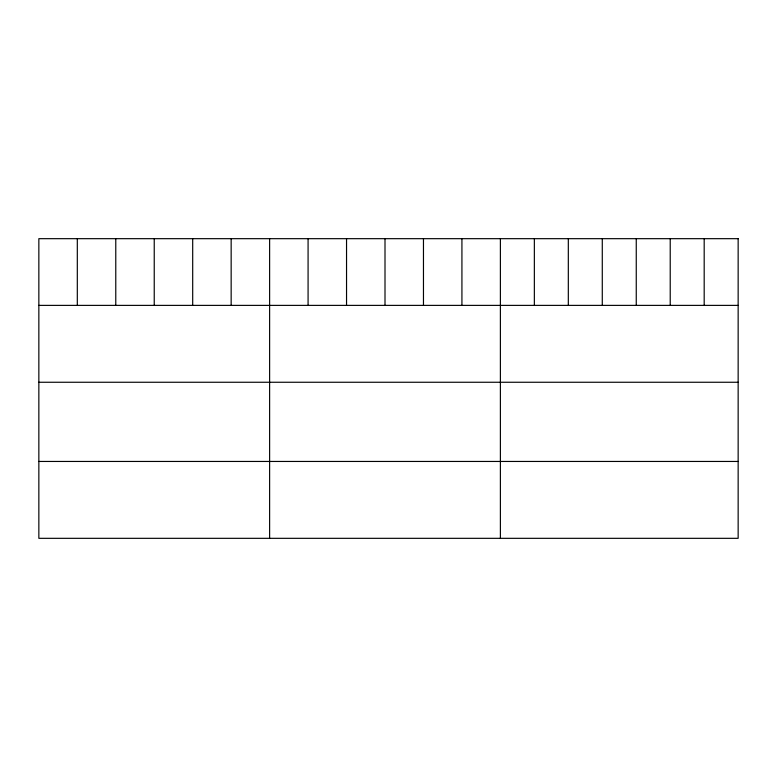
<?xml version="1.0" encoding="UTF-8"?>
<svg xmlns="http://www.w3.org/2000/svg" width="777" height="777" viewBox="0 0 777 777"><rect width="100%" height="100%" fill="white"/><g stroke="black" fill="none" stroke-linecap="round" stroke-linejoin="round"><path stroke-width="1.17" d="M38.85 305.38L738.15 305.38M38.85 382.255L738.15 382.255M38.85 461.451L738.15 461.451M704.185 238.675L704.185 305.38M670.221 238.675L670.221 305.38M636.256 238.675L636.256 305.38M602.282 238.675L602.282 305.38M568.317 238.675L568.317 305.38M534.353 238.675L534.353 305.38M500.388 238.675L500.388 538.325M461.926 238.675L461.926 305.38M423.465 238.675L423.465 305.38M385.003 238.675L385.003 305.38M346.542 238.675L346.542 305.38M308.08 238.675L308.08 305.38M269.619 238.675L269.619 538.325M231.157 238.675L231.157 305.38M192.696 238.675L192.696 305.38M154.234 238.675L154.234 305.38M115.773 238.675L115.773 305.38M77.311 238.675L77.311 305.38M738.15 238.675L38.85 238.675L38.85 538.325L738.15 538.325L738.15 238.675"/></g></svg>
